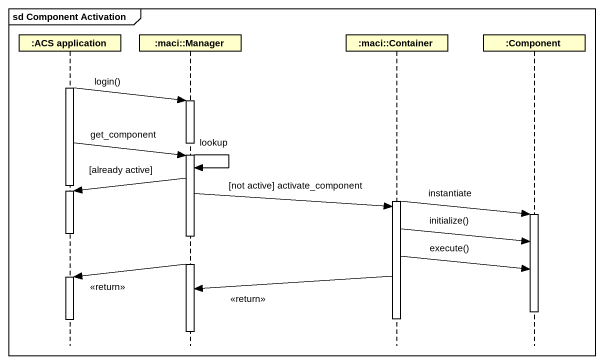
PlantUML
@startuml
mainframe sd Component Activation
hide footbox
participant ":ACS application" as ACS_application #FFFFCC
participant ":maci::Manager" as maci_Manager #FFFFCC
participant ":maci::Container" as maci_Container #FFFFCC
participant ":Component" as Component_ #FFFFCC

activate ACS_application
ACS_application -> maci_Manager : login()
activate maci_Manager
ACS_application -> maci_Manager : get_component
maci_Manager -> maci_Manager : lookup
maci_Manager -> ACS_application : [already active]
maci_Manager -> maci_Container : [not active] activate_component
activate maci_Container
maci_Container -> Component_ : instantiate
activate Component_
maci_Container -> Component_ : initialize()
deactivate ACS_application
deactivate maci_Manager
maci_Container -> Component_ : execute()
activate maci_Manager
maci_Manager -> ACS_application : <<return>>
maci_Container -> maci_Manager : <<return>>
activate ACS_application
deactivate Component_
deactivate maci_Container
deactivate ACS_application
deactivate maci_Manager
@enduml
